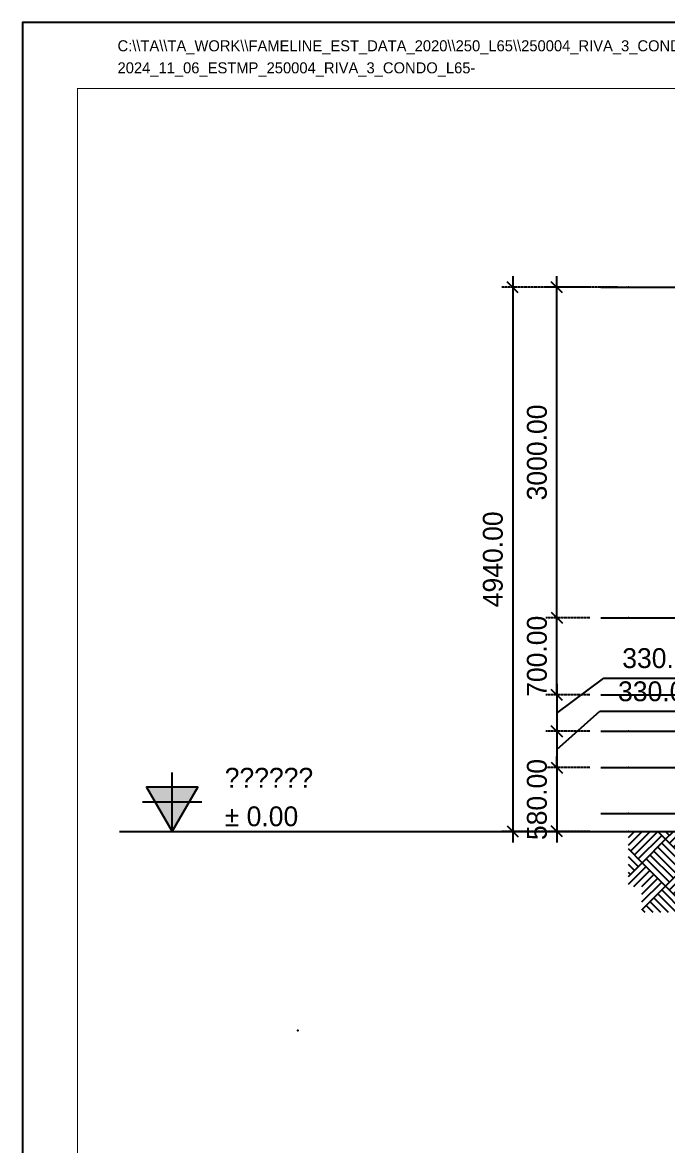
# Model space of a CAD drawing. Header units: millimetres. Extents: x -244126 to 368105, y -173968 to 259060.
# Drawn here: x -176692 to -170836, y 27340 to 37533 of the extents above; entities that cross this region are included whole.
import ezdxf
from ezdxf.enums import TextEntityAlignment as Align

# ---------------------------------------------------------------- set-up
doc = ezdxf.new("R2010")
doc.units = ezdxf.units.MM
doc.header["$MEASUREMENT"] = 0
for name, pattern in [('005_GG_TA_LINE', [13.75, 5, -1.25, 1.25, -1.25, 5]), ('ACAD_ISO04W100', [30, 24, -3, 0, -3]), ('CENTER', [2, 1.25, -0.25, 0.25, -0.25]), ('TA_HL_003.00000', [19.5, 10.65, -8.85])]:
    doc.linetypes.add(name, pattern=pattern)
for name, color, linetype in [('000 - D I M', 6, 'Continuous'), ('000 - GRID', 8, 'CENTER'), ('000 - GROUND', 6, 'Continuous'), ('000 - H A T C H', 8, 'Continuous'), ('000 - L I N E 0.1', 1, 'Continuous'), ('000 - SYMBOL CON', 1, 'Continuous'), ('000 - T E X T', 4, 'Continuous'), ('000 - TITLEBLOCK', 4, 'Continuous')]:
    doc.layers.add(name, color=color, linetype=linetype)
doc.styles.add('BROWALLIA', font='BrowalliaUPC.ttf')
doc.styles.add('Cetury Gothic', font='GOTHIC.TTF')
doc.styles.add('CORDIA', font='cordia.shx')
doc.styles.add('TA', font='Cordia New.ttf', dxfattribs={"height": 4.5})
doc.dimstyles.new('DIM E-E', dxfattribs={"dimscale": 2, "dimtxt": 0.18, "dimasz": 0.1, "dimexe": 0.1, "dimexo": 0.1, "dimgap": 0.09, "dimtad": 1, "dimtoh": 1, "dimzin": 0, "dimdsep": 46, "dimtxsty": 'CORDIA', "dimblk": 'OBLIQUE', "dimcen": 0.1, "dimdle": 0.1, "dimclrd": 40, "dimclre": 140, "dimclrt": 3, "dimadec": 0, "dimazin": 0, "dimtfac": 1, "dimtix": 1, "dimtmove": 2, "dimatfit": 3, "dimfxl": 1, "dimtolj": 1, "dimtzin": 0, "dimarcsym": 0})

# ---------------------------------------------------------------- blocks, each defined once
blk = doc.blocks.new('A$Cfd196da9')
at = {"color": 0, "linetype": 'ByBlock', "const_width": 0.1}
blk.add_lwpolyline([(-143.5, -98), (96.5, -98), (96.5, 99), (-143.5, 99)], close=True, dxfattribs=at)
blk = doc.blocks.new('*U3952')
at = {"linetype": '005_GG_TA_LINE'}
blk.add_point((2500, 11850), dxfattribs=at)
at = {"layer": '000 - L I N E 0.1', "color": 21, "linetype": 'Continuous'}
blk.add_lwpolyline([(712, 21000), (0, 21000), (0, 20288)], dxfattribs=at)
at = {"layer": '000 - TITLEBLOCK', "color": 250}
blk.add_lwpolyline([(0, 0), (29700, 0), (29700, 21000), (0, 21000)], close=True, dxfattribs=at)
at = {"layer": '000 - T E X T', "color": 3, "xscale": 100, "yscale": 100, "zscale": 100}
blk.add_blockref('A$Cfd196da9', (14850, 10500), dxfattribs=at)
at = {"color": 4, "style": 'TA'}
blk.add_attdef('PAPER_SIZE', text='', height=125, dxfattribs=at).set_placement((28430, 499), align=Align.MIDDLE_RIGHT)
blk.add_attdef('SCALE_SIZE', text='', height=125, dxfattribs=at).set_placement((28676, 501), align=Align.MIDDLE_LEFT)
at = {"layer": '000 - T E X T', "color": 250, "style": 'TA'}
for tag, height, p in [('SUPERLINK', 100, (863, 20788)), ('NAMEFILE', 100, (863, 20588)), ('SC', 2000, (168, 18761))]:
    blk.add_attdef(tag, text='', height=height, dxfattribs=at).set_placement(p, align=Align.MIDDLE_LEFT)
at = {"layer": '000 - T E X T', "color": 4, "style": 'TA'}
for tag, height, p in [('PRELIM_NAME_JOB_1', 100, (26233, 16510)), ('PRELIM_NAME_JOB_2', 100, (26233, 16291)), ('PRELIM_NAME_PROJECT_1', 150, (24740, 15466)), ('PRELIM_NAME_PROJECT_2', 150, (24740, 15096)), ('PRELIM_NAME_PROJECT_3', 150, (24740, 14726)), ('PRELIM_NAME_TITLE_3', 120, (24775, 3699)), ('DRAWING_NO1', 120, (24731, 1646)), ('DRAWING_NO2', 120, (24731, 1246)), ('PRELIM_NAME_TITLE_1', 1.2, (248, 44)), ('PRELIM_NAME_TITLE_2', 1.2, (248, 40))]:
    blk.add_attdef(tag, text='', height=height, dxfattribs=at).set_placement(p, align=Align.MIDDLE_LEFT)
at = {"layer": '000 - T E X T', "color": 4, "style": 'Cetury Gothic'}
for tag, p in [('SHEET_NO.', (28079, 1700)), ('TOTAL_SHEET_NO.', (28048, 882))]:
    blk.add_attdef(tag, text='', height=180, dxfattribs=at).set_placement(p, align=Align.CENTER)
at = {"layer": '000 - T E X T', "color": 4, "style": 'TA'}
blk.add_attdef('NAME_REMARK', (2764, 865), '', height=200, dxfattribs=at)
blk = doc.blocks.new('*U4158')
at = {"layer": '000 - H A T C H'}
h = blk.add_hatch(color=250, dxfattribs=at)
h.dxf.hatch_style = 1
h.paths.add_polyline_path([(-39.11, 4.02), (-43.75, 4.02), (-43.75, 4.02), (-41.43, 0), (-39.1, 4.02)])
at = {"color": 8}
blk.add_lwpolyline([(-46.21, 0), (-39.34, 0), (-34.34, 0), (-1, 0)], dxfattribs=at)
blk.add_point((0, 0))
at = {"layer": '000 - SYMBOL CON', "color": 2}
blk.add_lwpolyline([(-41.43, 0), (-39.1, 4.02), (-43.75, 4.02)], close=True, dxfattribs=at)
at = {"layer": 'Defpoints', "color": 250}
for p, q in [((-41.43, 0), (-41.43, 5.37)), ((-44.11, 2.68), (-38.74, 2.68))]:
    blk.add_line(p, q, dxfattribs=at)
at = {"layer": '000 - T E X T', "style": 'TA'}
for tag, p in [('NAME5', (-36.65, 15.48)), ('NAME4', (-36.65, 11.48)), ('NAME3', (-36.65, 7.48)), ('NAME2', (-36.65, 3.98)), ('NAME1', (-36.65, 0.48))]:
    blk.add_attdef(tag, p, '', height=1.8, dxfattribs=at)
at = {"layer": '000 - T E X T', "style": 'BROWALLIA'}
blk.add_attdef('NO.', text='', height=2.5, dxfattribs=at).set_placement((-41.46, 2.73), align=Align.MIDDLE_CENTER)
blk = doc.blocks.new('*U4169')
at = {"color": 3}
blk.add_point((0, -7095), dxfattribs=at)
at = {"layer": '000 - GRID', "color": 0, "linetype": 'ByBlock'}
blk.add_line((0, 250), (0, -7345), dxfattribs=at)
at = {"layer": '000 - GRID', "color": 0}
blk.add_point((0, 0), dxfattribs=at)
at = {"style": 'TA', "flags": 1}
blk.add_attdef('LOCATION', (6, 6), '', height=4.5, dxfattribs=at)
blk = doc.blocks.new('_Oblique')
at = {"color": 0, "linetype": 'ByBlock', "lineweight": -2}
blk.add_line((-0.5, -0.5), (0.5, 0.5), dxfattribs=at)
blk = doc.blocks.new('*D4163')
at = {"layer": '000 - D I M', "color": 40, "linetype": 'ByBlock', "lineweight": -2, "transparency": 16777216}
for p, q in [((-171841, 31265), (-171415, 31582)), ((-171841, 31530), (-171841, 31000)), ((-171415, 31582), (-170344, 31582))]:
    blk.add_line(p, q, dxfattribs=at)
at = {"layer": '000 - D I M', "color": 140, "linetype": 'ACAD_ISO04W100', "lineweight": -2, "transparency": 16777216}
for p, q in [((-171541, 31430), (-171941, 31430)), ((-171541, 31100), (-171941, 31100))]:
    blk.add_line(p, q, dxfattribs=at)
at = {"layer": 'Defpoints', "color": 0, "linetype": 'ByBlock', "transparency": 16777216}
for p in [(-171441, 31430), (-171841, 31100), (-171441, 31100)]:
    blk.add_point(p, dxfattribs=at)
at = {"layer": '000 - D I M', "color": 40, "linetype": 'ByBlock', "lineweight": -2, "transparency": 16777216, "xscale": 100, "yscale": 100, "zscale": 100}
for p, rotation in [((-171841, 31430), 90), ((-171841, 31100), 270)]:
    blk.add_blockref('_Oblique', p, dxfattribs=dict(at, rotation=rotation))
at = {"layer": '000 - D I M', "color": 3, "linetype": 'ByBlock', "transparency": 16777216, "insert": (-170879, 31762), "char_height": 180, "attachment_point": 5, "style": 'CORDIA'}
blk.add_mtext('\\A1;330.00', dxfattribs=at)
blk = doc.blocks.new('*D4164')
at = {"layer": '000 - D I M', "color": 40, "linetype": 'ByBlock', "lineweight": -2, "transparency": 16777216}
for p, q in [((-171841, 30935), (-171452, 31281)), ((-171841, 31200), (-171841, 30670)), ((-171452, 31281), (-170381, 31281))]:
    blk.add_line(p, q, dxfattribs=at)
at = {"layer": '000 - D I M', "color": 140, "linetype": 'ACAD_ISO04W100', "lineweight": -2, "transparency": 16777216}
for p, q in [((-171541, 31100), (-171941, 31100)), ((-171541, 30770), (-171941, 30770))]:
    blk.add_line(p, q, dxfattribs=at)
at = {"layer": 'Defpoints', "color": 0, "linetype": 'ByBlock', "transparency": 16777216}
for p in [(-171441, 31100), (-171841, 30770), (-171441, 30770)]:
    blk.add_point(p, dxfattribs=at)
at = {"layer": '000 - D I M', "color": 40, "linetype": 'ByBlock', "lineweight": -2, "transparency": 16777216, "xscale": 100, "yscale": 100, "zscale": 100}
for p, rotation in [((-171841, 31100), 90), ((-171841, 30770), 270)]:
    blk.add_blockref('_Oblique', p, dxfattribs=dict(at, rotation=rotation))
at = {"layer": '000 - D I M', "color": 3, "linetype": 'ByBlock', "transparency": 16777216, "insert": (-170917, 31461), "char_height": 180, "attachment_point": 5, "style": 'CORDIA'}
blk.add_mtext('\\A1;330.00', dxfattribs=at)
blk = doc.blocks.new('*D4165')
at = {"layer": '000 - D I M', "color": 40, "linetype": 'ByBlock', "lineweight": -2, "transparency": 16777216}
for p, q in [((-171841, 30770), (-171841, 30870)), ((-171841, 30770), (-171841, 30190)), ((-171841, 30190), (-171841, 30090))]:
    blk.add_line(p, q, dxfattribs=at)
at = {"layer": '000 - D I M', "color": 140, "linetype": 'ACAD_ISO04W100', "lineweight": -2, "transparency": 16777216}
for p, q in [((-171541, 30770), (-171941, 30770)), ((-171541, 30190), (-171941, 30190))]:
    blk.add_line(p, q, dxfattribs=at)
at = {"layer": 'Defpoints', "color": 0, "linetype": 'ByBlock', "transparency": 16777216}
for p in [(-171441, 30770), (-171841, 30190), (-171441, 30190)]:
    blk.add_point(p, dxfattribs=at)
at = {"layer": '000 - D I M', "color": 40, "linetype": 'ByBlock', "lineweight": -2, "transparency": 16777216, "xscale": 100, "yscale": 100, "zscale": 100}
for p, rotation in [((-171841, 30770), 270), ((-171841, 30190), 90)]:
    blk.add_blockref('_Oblique', p, dxfattribs=dict(at, rotation=rotation))
at = {"layer": '000 - D I M', "color": 3, "linetype": 'ByBlock', "transparency": 16777216, "insert": (-172021, 30480), "char_height": 180, "attachment_point": 5, "rotation": 90, "style": 'CORDIA'}
blk.add_mtext('\\A1;580.00', dxfattribs=at)
blk = doc.blocks.new('*D4167')
at = {"layer": '000 - D I M', "color": 40, "linetype": 'ByBlock', "lineweight": -2, "transparency": 16777216}
for p, q in [((-171841, 32130), (-171841, 32230)), ((-171841, 31430), (-171841, 32130)), ((-171841, 31430), (-171841, 31330))]:
    blk.add_line(p, q, dxfattribs=at)
at = {"layer": '000 - D I M', "color": 140, "linetype": 'ACAD_ISO04W100', "lineweight": -2, "transparency": 16777216}
for p, q in [((-171541, 32130), (-171941, 32130)), ((-171541, 31430), (-171941, 31430))]:
    blk.add_line(p, q, dxfattribs=at)
at = {"layer": 'Defpoints', "color": 0, "linetype": 'ByBlock', "transparency": 16777216}
for p in [(-171841, 32130), (-171441, 32130), (-171441, 31430)]:
    blk.add_point(p, dxfattribs=at)
at = {"layer": '000 - D I M', "color": 40, "linetype": 'ByBlock', "lineweight": -2, "transparency": 16777216, "xscale": 100, "yscale": 100, "zscale": 100}
for p, rotation in [((-171841, 32130), 270), ((-171841, 31430), 90)]:
    blk.add_blockref('_Oblique', p, dxfattribs=dict(at, rotation=rotation))
at = {"layer": '000 - D I M', "color": 3, "linetype": 'ByBlock', "transparency": 16777216, "insert": (-172021, 31780), "char_height": 180, "attachment_point": 5, "rotation": 90, "style": 'CORDIA'}
blk.add_mtext('\\A1;700.00', dxfattribs=at)
blk = doc.blocks.new('*D4168')
at = {"layer": '000 - D I M', "color": 40, "linetype": 'ByBlock', "lineweight": -2, "transparency": 16777216}
blk.add_line((-171841, 32030), (-171841, 35230), dxfattribs=at)
at = {"layer": '000 - D I M', "color": 140, "linetype": 'ACAD_ISO04W100', "lineweight": -2, "transparency": 16777216}
for p, q in [((-171291, 35130), (-171941, 35130)), ((-171541, 32130), (-171941, 32130))]:
    blk.add_line(p, q, dxfattribs=at)
at = {"layer": 'Defpoints', "color": 0, "linetype": 'ByBlock', "transparency": 16777216}
for p in [(-171841, 35130), (-171191, 35130), (-171441, 32130)]:
    blk.add_point(p, dxfattribs=at)
at = {"layer": '000 - D I M', "color": 40, "linetype": 'ByBlock', "lineweight": -2, "transparency": 16777216, "xscale": 100, "yscale": 100, "zscale": 100}
for p, rotation in [((-171841, 35130), 90), ((-171841, 32130), 270)]:
    blk.add_blockref('_Oblique', p, dxfattribs=dict(at, rotation=rotation))
at = {"layer": '000 - D I M', "color": 3, "linetype": 'ByBlock', "transparency": 16777216, "insert": (-172021, 33630), "char_height": 180, "attachment_point": 5, "rotation": 90, "style": 'CORDIA'}
blk.add_mtext('\\A1;3000.00', dxfattribs=at)
blk = doc.blocks.new('*D4166')
at = {"layer": '000 - D I M', "color": 40, "linetype": 'ByBlock', "lineweight": -2, "transparency": 16777216}
blk.add_line((-172241, 35230), (-172241, 30090), dxfattribs=at)
at = {"layer": '000 - D I M', "color": 140, "linetype": 'ACAD_ISO04W100', "lineweight": -2, "transparency": 16777216}
for p, q in [((-171541, 35130), (-172341, 35130)), ((-171541, 30190), (-172341, 30190))]:
    blk.add_line(p, q, dxfattribs=at)
at = {"layer": 'Defpoints', "color": 0, "linetype": 'ByBlock', "transparency": 16777216}
for p in [(-171441, 35130), (-172241, 30190), (-171441, 30190)]:
    blk.add_point(p, dxfattribs=at)
at = {"layer": '000 - D I M', "color": 40, "linetype": 'ByBlock', "lineweight": -2, "transparency": 16777216, "xscale": 100, "yscale": 100, "zscale": 100}
for p, rotation in [((-172241, 35130), 90), ((-172241, 30190), 270)]:
    blk.add_blockref('_Oblique', p, dxfattribs=dict(at, rotation=rotation))
at = {"layer": '000 - D I M', "color": 3, "linetype": 'ByBlock', "transparency": 16777216, "insert": (-172421, 32660), "char_height": 180, "attachment_point": 5, "rotation": 90, "style": 'CORDIA'}
blk.add_mtext('\\A1;4940.00', dxfattribs=at)

msp = doc.modelspace()

# ---------------------------------------------------------------- hatches: boundary and pattern name
at = {"layer": '000 - H A T C H', "linetype": 'ByBlock'}
h = msp.add_hatch(dxfattribs=at)
h.set_pattern_fill('AR-PARQ1', color=8, scale=25, angle=45)
h.set_pattern_definition([(135, (2245.62, 7208.2), (-424.26407, 0), [300, -300]), (135, (2280.97, 7243.55), (-424.26407, 0), [300, -300]), (135, (2316.33, 7278.9), (-424.26407, 0), [300, -300]), (135, (2351.68, 7314.26), (-424.26407, 0), [300, -300]), (135, (2387.04, 7349.62), (-424.26407, 0), [300, -300]), (135, (2422.4, 7384.97), (-424.26407, 0), [300, -300]), (135, (2457.75, 7420.33), (-424.26407, 0), [300, -300]), (45, (2033.48, 7420.33), (424.26407, 0), [300, -300]), (45, (1998.13, 7455.7), (424.26407, 0), [300, -300]), (45, (1962.77, 7491.04), (424.26407, 0), [300, -300]), (45, (1927.42, 7526.4), (424.26407, 0), [300, -300]), (45, (1892.06, 7561.75), (424.26407, 0), [300, -300]), (45, (1856.7, 7597.1), (424.26407, 0), [300, -300]), (45, (1821.35, 7632.46), (424.26407, 0), [300, -300])])
h.paths.add_polyline_path([(-164142.72845, 30189.6009), (-164718.10029, 30189.6009), (-164718.10029, 29954.7209), (-164918.10029, 29954.7209), (-164918.10029, 30154.7209), (-170368.10029, 30154.7209), (-170368.10029, 29954.7209), (-170568.10029, 29954.7209), (-170568.10029, 30189.6009), (-171190.64235, 30189.6009), (-171190.64235, 29689.6009), (-171068.10029, 29689.6009), (-171068.10029, 29454.7209), (-169868.10029, 29454.7209), (-169868.10029, 29654.7209), (-165418.10029, 29654.7209), (-165418.10029, 29454.7209), (-164218.10029, 29454.7209), (-164218.10029, 29689.6009), (-164142.72845, 29689.6009)])

# ---------------------------------------------------------------- linework, layer by layer
at = {"layer": '000 - GROUND', "color": 6, "linetype": 'ByBlock'}
msp.add_line((-171190.64235, 30189.6009), (-170568.10029, 30189.6009), dxfattribs=at)
msp.add_lwpolyline([(-171190.64235, 30189.6009), (-170568.10029, 30189.6009), (-170568.10029, 29954.7209), (-170368.10029, 29954.7209), (-170368.10029, 30154.7209), (-164918.10029, 30154.7209), (-164918.10029, 29954.7209), (-164718.10029, 29954.7209), (-164718.10029, 30189.6009), (-164142.72845, 30189.6009)], dxfattribs=at)

# ---------------------------------------------------------------- block references
at = {"color": 2, "linetype": 'TA_HL_003.00000'}
ref = msp.add_blockref('*U3952', (-176692.08096, 16532.66162), dxfattribs=at)
ref.add_attrib('SUPERLINK', 'C:\\\\TA\\\\TA_WORK\\\\FAMELINE_EST_DATA_2020\\\\250_L65\\\\250004_RIVA_3_CONDO\\\\ALUMINIUM SUN LOUVERS\\\\ALUMINIUM SUN LOUVERS', dxfattribs={"layer": '000 - T E X T', "color": 250, "height": 100, "style": 'TA'}).set_placement((-175828.8492, 37320.92861), align=Align.MIDDLE_LEFT)
ref.add_attrib('NAMEFILE', '2024_11_06_ESTMP_250004_RIVA_3_CONDO_L65-', dxfattribs={"layer": '000 - T E X T', "color": 250, "height": 100, "style": 'TA'}).set_placement((-175828.8492, 37120.90655), align=Align.MIDDLE_LEFT)
at = {"layer": '000 - GRID', "linetype": 'ByBlock', "rotation": 90}
for p in [(-171190.64235, 35129.6009), (-171190.64235, 32129.6009), (-171190.64235, 31429.6009), (-171190.64235, 31099.6009), (-171190.64235, 30769.6009), (-171190.64235, 30354.6009), (-171190.64235, 30189.6009)]:
    msp.add_blockref('*U4169', p, dxfattribs=at)
at = {"layer": '000 - T E X T'}
ref = msp.add_blockref('*U4158', (-171190.64235, 30189.6009), dxfattribs=dict(at, xscale=100, yscale=100, zscale=100))
ref.add_attrib('NAME2', 'ระดับพื้น', (-174855.94442, 30587.60455), dxfattribs={"height": 180, "style": 'TA'})
ref.add_attrib('NAME1', '%%P 0.00', (-174855.94442, 30237.60455), dxfattribs={"height": 180, "style": 'TA'})

# ---------------------------------------------------------------- dimensions: what is measured, and where the dimension line sits
at = {"layer": '000 - D I M', "color": 3, "linetype": 'ByBlock'}
for base, p1, p2, override, picture, middle in [((-172240.64235, 30189.6009), (-171440.64235, 35129.6009), (-171440.64235, 30189.6009), {"dimscale": 1000}, '*D4166', (-172420.64235, 32659.6009)), ((-171840.64235, 35129.6009), (-171440.64235, 32129.6009), (-171190.64235, 35129.6009), {"dimscale": 1000, "dimtmove": 1}, '*D4168', (-172020.64235, 33629.6009)), ((-171840.64235, 32129.6009), (-171440.64235, 31429.6009), (-171440.64235, 32129.6009), {"dimscale": 1000, "dimtmove": 1}, '*D4167', (-172020.64235, 31779.6009)), ((-171840.64235, 30189.6009), (-171440.64235, 30769.6009), (-171440.64235, 30189.6009), {"dimscale": 1000}, '*D4165', (-172020.64235, 30479.6009))]:
    dim = msp.add_linear_dim(base=base, p1=p1, p2=p2, angle=90, dimstyle='DIM E-E', override=override, dxfattribs=at)
    dim.commit()
    dim.dimension.update_dxf_attribs({"geometry": picture, "text_midpoint": middle})
for base, p1, p2, picture, middle in [((-171840.64235, 31099.6009), (-171440.64235, 31429.6009), (-171440.64235, 31099.6009), '*D4163', (-171324.99791, 31581.52038)), ((-171840.64235, 30769.6009), (-171440.64235, 31099.6009), (-171440.64235, 30769.6009), '*D4164', (-171362.39632, 31280.93956))]:
    dim = msp.add_linear_dim(base=base, p1=p1, p2=p2, angle=90, dimstyle='DIM E-E', override={"dimscale": 1000, "dimtmove": 1}, dxfattribs=at)
    dim.commit()
    dim.dimension.update_dxf_attribs({"geometry": picture, "text_midpoint": middle, "dimtype": 160})

doc.saveas('drawing.dxf')
